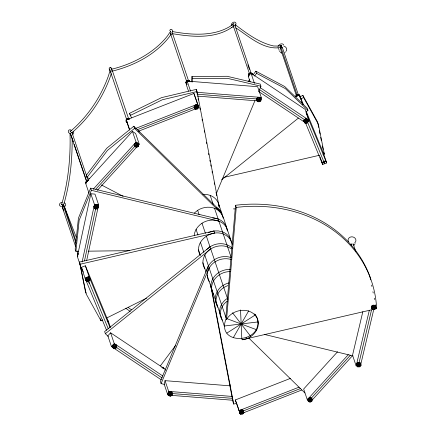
<?xml version="1.0" encoding="UTF-8"?>
<svg xmlns="http://www.w3.org/2000/svg" width="436" height="436" viewBox="0 0 436 436"><rect width="100%" height="100%" fill="white"/><g stroke="black" fill="none" stroke-linecap="round" stroke-linejoin="round"><path stroke-width="0.65" d="M86.573 181.594L70.419 133.874C70.507 132.064 73.253 132.353 72.365 134.157M89.538 280.032A2.142 1.82 -18.7 0 0 88.944 277.525A2.142 1.82 -18.7 0 0 86.017 278.299L86.154 280.855L87.914 281.721L89.805 280.735L89.696 278.163L87.936 277.296L86.045 278.282A2.142 1.82 -18.7 0 0 86.611 280.806M86.154 280.855L86.045 278.282M88.077 281.166L88.208 279.312M89.609 279.4L89.696 278.163M241.827 413.829L241.98 411.976M225.843 317.332L235.527 205.274A137.193 116.472 -18.7 0 1 369.935 276.62L370.589 279.896M240.53 309.942L241.817 338.685L242.182 339.758C253.153 339.061 263.191 325.828 255.818 315.926C248.193 306.666 232.274 309.511 226.567 319.474L236.258 207.422L235.527 205.274M168.41 392.841L168.492 395.408L170.236 396.302L172.144 395.338L172.302 393.479L172.062 392.765L170.318 391.877L168.41 392.841L168.492 395.408M371.783 306.252L371.853 308.824L373.592 309.718L375.505 308.759L375.668 306.906L375.429 306.186L373.69 305.293L371.783 306.252L371.853 308.824M375.505 308.759L375.429 306.186M251.463 73.706L252.618 74.311L252.379 73.591L250.64 72.692L248.733 73.646L248.798 76.218M248.852 75.597L248.733 73.646M257.115 98.416L257.18 100.983L258.913 101.888L260.826 100.934L261 99.076L260.761 98.362L259.022 97.462L257.115 98.416L257.18 100.983M260.826 100.934L260.761 98.362M191.42 81.924L191.949 76.518L227.096 76.284L260.205 84.077L260.93 86.224L258.842 91.249M192.347 82.044L192.674 78.665L191.949 76.518M229.881 385.773L230.012 384.421M126.266 119.213L126.32 121.786L126.266 119.213L128.179 118.27L129.334 118.875M134.462 145.837L134.648 143.984L136.566 143.035L138.294 143.945L138.348 146.518L136.435 147.466L134.702 146.556L134.462 145.837L135.612 146.447M134.702 146.556L134.648 143.984M138.348 146.518L138.294 143.945M78.622 251.289L75.908 251.321L79.15 220.316L91.375 190.309L90.65 188.161L218.164 219.019M194.26 235.68C194.385 230.497 197.862 226.039 201.999 223.21A17.151 14.557 -18.7 0 1 227.674 230.971M199.846 254.695C193.731 241.435 211.106 228.9 223.248 234.039A17.151 14.557 -18.7 0 1 232.143 244.476M204.822 268.685C200.331 261.971 204.304 252.869 210.719 248.967A17.151 14.557 -18.7 0 1 231.205 248.825M206.746 270.87C207.269 266.189 210.599 262.309 214.349 259.692A17.151 14.557 -18.7 0 1 231.238 257.643L214.528 208.288A17.151 14.557 -18.7 0 0 197.644 210.337L194.249 213.1M209.176 281.563C204.691 274.849 208.664 265.742 215.073 261.84A17.151 14.557 -18.7 0 1 231.402 259.594M236.339 403.431L233.718 404.058L232.988 401.91L210.833 286.327C210.73 280.686 214.103 275.601 218.709 272.571A17.151 14.557 -18.7 0 1 230.219 269.448M233.718 404.058L211.558 288.474C211.455 282.833 214.828 277.748 219.433 274.718A17.151 14.557 -18.7 0 1 230.317 271.579M196.576 108.837L196.778 106.978M308.23 398.804L308.268 401.376L309.991 402.297L311.914 401.36L312.116 399.507L311.871 398.793L310.154 397.872L308.23 398.804L308.268 401.376M233.047 25.773L233.358 25.353L234.497 25.402L235.086 25.789L235.037 26.225M86.699 260.346L98.612 204.833L94.977 194.102L90.83 193.775L77.357 256.559L80.774 266.658M82.126 261.987L94.459 204.5L90.83 193.775M84.48 260.859L95.658 208.757M260.859 99.283L261.257 97.43L257.627 86.704L187.142 81.085L186.346 84.78L188.483 91.091M165.031 380.655L164.241 384.35L167.871 395.081L168.667 391.386L165.031 380.655L229.783 385.816M260.466 101.13L260.728 99.899M232.933 24.58L233.265 23.817L233.99 23.735M362.823 311.713L352.539 355.209L356.168 365.94L357.716 366.093M356.168 365.94L369.27 310.53M359.046 362.714L371.499 310.056M360.741 364.496L373.717 309.625M231.353 25.501C231.02 21.228 237.887 20.699 235.533 25.348M169.751 30.645C170.291 27.588 173.555 30.155 172.585 32.346M137.613 145.837L137.58 145.134A1.074 0.91 -18.7 0 0 135.629 145.379L135.661 146.082A1.074 0.91 -18.7 0 0 136.255 146.507M63.618 204.675L64.997 200.048C70.24 180.128 72.262 159.445 72.174 138.882M172.405 34.117C173.19 32.716 171.021 32.64 170.416 33.43L186.717 81.587M353.443 245.206L352.986 243.986M280.381 47.213L280.288 48.107L296.202 95.119M110.15 70.201L108.597 75.412C101.048 96.934 87.816 116.57 70.425 131.361M111.224 73.635L110.455 76.207C102.841 97.904 89.522 117.715 72.011 132.653L71.771 132.588M282.294 47.949L281.896 46.979L280.713 46.625L280.522 46.903M90.65 188.161L78.426 218.174L75.183 249.174L75.908 251.321M226.202 318.4C214.888 346.233 263.862 344.14 257.3 318.193M216.55 193.072L254.929 100.678M208.408 265.824L160.372 381.473L161.097 383.62L164.41 384.399M161.097 383.62L209.133 267.971M111.082 69.073L111.207 68.332L111.725 69.558M70.136 131.558L70.251 130.904L70.398 131.22M73.526 134.168L73.766 132.838L73.063 131.688M233.287 337.737L248.705 310.792M278.021 46.211L278.833 45.115M170.541 31.387L167.528 35.866C154.24 52.794 132.811 64.125 111.567 69.237M170.966 34.362L169.108 37.114C155.172 54.794 134.092 65.662 112.57 71.084M63.939 206.577L64.005 205.645L62.997 204.827L62.037 206.451L75.553 246.378M299.739 96.013L298.802 94.443L296.693 94.508L295.521 96.143L295.766 96.863M296.158 96.312L296.938 95.222L299.047 95.157L298.802 94.443M303.908 120.914L305.08 119.273L307.184 119.208L308.121 120.783L308.366 121.497L307.195 123.137L305.086 123.203L303.908 120.914L305.086 123.203M304.148 121.628L305.32 119.987L307.429 119.922L308.366 121.497M240.634 410.271L239.451 411.906L240.618 414.2L242.721 414.146L243.904 412.516L242.738 410.216L240.634 410.271L240.874 410.985L239.691 412.62M88.503 180.302L86.922 180.34L85.734 181.97L85.974 182.684A2.142 1.82 -18.7 0 1 87.658 180.864M85.974 182.684L87.167 181.054L86.922 180.34M94.116 206.735L95.304 205.105L97.413 205.062L98.574 207.356L97.381 208.991L95.277 209.035L94.116 206.735L94.726 207.792M94.361 207.454L95.549 205.819L97.653 205.776L98.574 207.356M95.964 208.582L97.152 206.953M169.92 395.594L171.114 393.964M356.643 364.6L357.836 362.97L359.94 362.926L361.095 365.226L359.902 366.856L357.798 366.899L356.643 364.6L357.253 365.657M356.882 365.313L358.076 363.689L360.185 363.646L361.095 365.226M358.485 366.447L359.678 364.818M112.412 346.418L113.611 344.794L115.714 344.751L116.625 346.337L116.87 347.056L115.671 348.68L113.567 348.718L112.412 346.418L113.567 348.718M112.657 347.132L113.851 345.508L115.96 345.465L116.87 347.056M258.608 101.174L259.812 99.55M248.133 81.543L249.757 79.363M253.005 75.008L255.85 71.199L284.664 86.497L307.227 108.253L307.952 110.401L305.838 112.101M254.542 76.071L256.575 73.346L255.85 71.199M160.394 365.848L175.414 345.71M87.02 177.436L107.398 150.464L134.544 128.375L133.814 126.227L106.673 148.316L86.29 175.288L87.02 177.436L89.424 178.689M189.398 81.167A2.142 1.82 -18.7 0 0 186.45 81.864A2.142 1.82 -18.7 0 0 186.951 84.393L185.845 82.099L187.066 80.486L189.17 80.475L189.758 81.543M186.085 82.813L187.306 81.2L189.409 81.189L189.17 80.475M194.227 106.864L195.448 105.25L197.552 105.24L198.435 106.842L198.674 107.556L197.454 109.169L195.35 109.18L194.227 106.864L195.35 109.18M194.467 107.578L195.693 105.97L197.797 105.959L198.674 107.556M351.934 244.002L351.4 245.016L351.612 245.561M137.907 145.76L139.275 144.256L135.64 133.525L132.446 131.394L85.538 182.957L88.955 193.055M93.266 189.18L136.076 142.12L132.446 131.394M95.8 189.219L135.144 145.967M97.375 190.314L136.997 146.758M307.909 121.333L308.944 120.194L305.314 109.469L251.005 73.21L248.242 76.246L250.166 81.924M165.331 370.317L164.906 369.058L110.597 332.799L107.834 335.834L111.469 346.565L113.066 347.634M111.469 346.565L114.232 343.53L110.597 332.799M337.557 351.765L303.658 389.026L307.287 399.758L348.277 354.702M310.955 398.548L350.304 355.296M311.865 400.373L352.838 355.335M171.086 395.087L171.272 394.891A1.074 0.91 -18.7 0 0 170.204 393.555L169.528 394.002A1.074 0.91 -18.7 0 0 170.318 395.376M259.96 100.482L259.54 100.825M197.246 108.221L197.622 107.561A1.074 0.91 -18.7 0 0 195.9 106.918L195.519 107.572A1.074 0.91 -18.7 0 0 196.473 108.499M64.888 206.299C66.403 205.438 65.705 203.236 64.168 202.871M354.245 245.136L355.122 243.61M233.265 23.817L230.268 26.264C213.656 36.559 191.633 35.065 172.651 31.588M233.494 26.22C216.212 39.3 192.243 37.093 172.116 33.599M206.599 249.577L209.989 246.82A17.151 14.557 -18.7 0 1 232.464 248.416M227.423 298.322C221.232 302.132 217.183 310.803 221.221 317.484M227.183 301.254C221.237 305.184 218.06 313.936 222.251 320.188M221.657 179.801L298.426 118.063M209.989 246.82L104.635 331.545L105.359 333.693L108.242 336.467M105.359 333.693L210.719 248.967M226.862 333.104L255.458 314.852L256.995 317.637M279.362 44.685C280.571 43.709 283.089 43.257 283.749 45.082M305.445 122.391L307.336 121.404M86.284 278.996L88.176 278.01L89.936 278.877M168.656 393.555L170.558 392.591L172.302 393.479M113.943 347.906L115.851 346.947M372.022 306.966L373.93 306.007L375.668 306.906M248.972 74.36L250.885 73.406L250.64 72.692M257.354 99.13L259.267 98.176L261 99.076M299.826 96.89L302.867 95.38L317.637 122.113L318.7 127.426M300.551 99.037L303.598 97.522L302.867 95.38M231.489 242.966A17.151 14.557 -18.7 0 0 222.524 231.892L218.382 230.917L213.989 230.949L79.543 262.052L86.235 294.082L100.999 320.814L102.825 319.91M106.471 318.1L146.589 298.164M126.996 122.445A2.142 1.82 -18.7 0 1 126.484 119.922L128.424 118.984L128.179 118.27M134.893 144.698L136.806 143.755L138.534 144.665M135.76 146.431L137.672 145.482M131.514 117.862L129.459 113.355L161.516 97.648L196.304 89.391L197.034 91.538L219.188 207.122A17.151 14.557 -18.7 0 0 202.898 194.352M130.184 115.496L162.241 99.79L197.034 91.538M208.495 232.541L213.989 230.949L214.714 233.091L80.268 264.2M308.47 399.518L310.394 398.586L312.116 399.507M309.38 401.278L311.299 400.341M129.563 130.091L126.146 119.993L193.922 93.462L198.947 107.561L197.677 108.057M127.307 121.491L126.843 121.677L127.535 123.355M135.471 128.495L197.557 104.193L193.922 93.462M137.389 129.694L194.63 107.294M138.136 131.361L195.775 108.798M295.472 96.59L299.461 95.026L303.391 104.553M321.986 162.819L325.975 161.255M305.582 123.028L322.678 164.503L326.673 162.939L323.038 152.208L306.246 111.48M106.548 330.265L85.025 278.07L81.396 267.339L85.385 265.78L108.962 322.962L110.455 327.382M85.025 278.07L89.015 276.506L85.385 265.78M236.655 403.338L240.291 414.069L235.271 399.976L290.676 378.29M238.901 410.701L299.08 387.152M243.217 410.968L300.453 388.569M242.917 413.039L301.739 390.018M281.645 45.796A1.03 0.888 -79 0 0 281.111 45.317L278.555 46.058L273.688 45.987C259.186 42.788 246.983 33.627 235.059 24.563M280.517 47.524C263.862 50.396 248.814 36.373 235.909 27.926M170.749 31.229L170.629 31.267A0.943 0.409 72.8 0 0 170.481 31.801L170.52 32.073M281.078 45.518L281.732 45.84M223.663 177.43L319.697 155.216M323.005 154.448L324.33 154.142L318.362 124.255L303.598 97.522M242.182 339.758L376.628 308.65L376.083 307.042M62.637 206.784L62.037 206.451M62.168 202.538C59.612 202.064 58.217 205.748 60.969 206.495M87.086 280.272L89.195 280.206M240.874 410.985L242.983 410.935L243.904 412.516M242.956 412.876L240.852 412.93L240.416 411.649M88.127 251.169L129.536 250.651M192.674 78.665L227.821 78.426L260.93 86.224M233.424 208.904L235.217 208.893M195.628 107.91L197.731 107.899M196.865 92.301L261.257 97.43M197.11 94.198L257.077 98.977M197.432 96.105L258.434 100.967M94.459 204.5L98.612 204.833M168.667 391.386L232.372 396.46M172.056 393.534L232.688 398.368M171.299 395.354L232.938 400.27M87.979 280.795L87.255 280.544A1.074 0.91 -18.7 0 1 88.11 278.936L88.835 279.187A1.074 0.91 -18.7 0 1 88.252 280.751M306.192 122.489L305.919 122.467A1.074 0.91 -18.7 0 1 305.789 120.777L306.595 120.658A1.074 0.91 -18.7 0 1 307.135 121.998M111.976 69.302C111.883 67.139 108.341 66.828 109.294 69.275M91.375 190.309L218.888 221.161M264.309 334.407L352.838 355.831M373.407 308.764L372.96 308.535A1.074 0.91 -18.7 0 1 373.848 306.939L374.568 307.195A1.074 0.91 -18.7 0 1 374.758 308.089M226.829 318.634L256.112 329.556L256.477 330.63M281.83 53.148L280.293 52.342M110.864 67.629L110.526 67.471M109.594 69.373L109.709 69.597M171.239 34.744L170.765 34.411M95.686 207.323L97.43 208.212M358.212 365.188L359.956 366.077M169.648 394.335L171.392 395.223M258.341 99.909L260.079 100.814M101.441 184.968L123.072 196.265M256.575 73.346L285.395 88.644L307.952 110.401M216.207 207.416C219.384 209.122 221.913 212.376 222.447 215.984M214.528 208.288C222.529 210.959 224.109 220.022 226.431 226.993M71.673 130.511C69.008 127.961 66.544 132.103 69.776 133.547M278.566 48.494L277.977 47.818M260.243 87.68L308.944 120.194M259.464 89.598L304.601 119.737M258.662 91.506L306.181 123.235M136.076 142.12L139.275 144.256M114.232 343.53L162.879 376.012M116.374 347.399L162.078 377.914M114.75 348.756L161.293 379.827M232.034 27.572L231.669 27.223M128.168 307.445L131.454 309.811M125.802 308.263L130.288 311.489M233.543 27.125L233.069 26.465M254.515 313.947L255.458 314.852L255.818 315.926M133.814 126.227L220.229 210.773L220.954 212.921L134.544 128.375M249.092 338.352L304.922 392.972M280.528 48.51L280.288 48.107M95.664 208.076L95.43 207.667A1.074 0.91 -18.7 0 1 97.059 206.588L97.506 207.144A1.074 0.91 -18.7 0 1 97.462 207.623M358.19 365.946L357.951 365.532A1.074 0.91 -18.7 0 1 359.586 364.458L360.027 365.014A1.074 0.91 -18.7 0 1 359.863 365.717M232.557 312.803L250.171 335.687L250.537 336.761M299.358 95.68L299.984 96.727M305.925 121.11L306.862 122.685M239.756 412.429L240.618 414.2M107.332 319.986L108.242 321.572M114.439 346.636L115.355 348.222M129.459 113.355L130.124 114.532M138.822 130.86L139.487 132.043M136.272 145.155L137.16 146.752M212.615 292.769L213.536 294.436M217.477 305.723C212.588 298.965 216.409 289.45 223.063 285.444A17.151 14.557 -18.7 0 1 228.911 282.92M217.896 307.315C213.406 300.6 217.379 291.493 223.793 287.591A17.151 14.557 -18.7 0 1 227.799 285.629M86.165 293.128L85.505 291.94L79.543 262.052M185.845 82.099L186.428 83.167M309.903 400.008L310.775 401.611M109.818 69.798L110.063 70.251M280.98 47.235L280.713 46.625L297.014 94.786M109.812 70.501L109.207 69.052M306.176 113.24L326.673 162.939M297.466 95.806L297.63 96.198M307.571 122.244L324.678 163.718M197.557 104.193L198.947 107.561M126.146 119.993L126.609 121.115M235.271 399.976L236.426 402.777M89.015 276.506L110.003 327.409M88.579 281.073L108.27 328.82M81.396 267.339L82.088 269.023M82.35 269.655L83.385 272.173M126.631 119.459L110.548 71.945C110.488 71.003 112.793 70.261 112.635 71.695M76.235 237.2L64.315 206.43M62.179 206.544L63.765 210.735M323.785 152.535L324.33 154.142M353.487 244.727L355.869 251.752M373.69 305.293L373.93 306.007M299.461 95.026L302.666 104.493M320.117 156.927L322.678 164.503M307.184 119.208L307.429 119.922M282.359 47.562L298.273 94.574M306.993 120.336L307.429 121.622A1.074 0.91 -18.7 0 1 306.056 122.799A1.074 0.91 -18.7 0 1 305.696 121.263A1.074 0.91 -18.7 0 1 307.429 121.622M296.693 94.508L296.938 95.222M305.08 119.273L305.32 119.987M359.94 362.926L360.185 363.646M357.836 362.97L358.076 363.689M357.558 366.185L357.798 366.899M235.151 25.953L251.3 73.668M251.005 73.21L254.422 83.309M259.022 97.462L259.267 98.176M247.91 64.855L249.43 69.351M249.43 73.586L233.135 25.43A1.074 0.36 36.6 0 0 233.516 25.942M310.154 397.872L310.394 398.586M197.552 105.24L197.797 105.959M188.603 80.933L172.52 33.419A1.074 0.529 6.1 0 1 172.471 33.686M187.066 80.486L187.306 81.2M195.448 105.25L195.693 105.97M187.142 81.085L190.559 91.184M218.441 203.383L222.071 214.114M227.156 229.134L230.791 239.865M258.412 323L258.047 321.932L224.273 326.03L207.204 275.601M210.174 195.41L213.166 204.25M246.166 337.649L246.531 338.723M197.644 210.337L199.138 214.757M201.999 223.21L205.421 233.309M206.359 236.089L227.788 299.396M196.058 229.347L197.982 235.026M200.418 242.22L203.835 252.319M204.778 255.098L226.567 319.474M198.484 249.85L200.407 255.529M202.844 262.723L206.048 272.189M242.738 410.216L242.983 410.935M128.544 118.516L112.461 71.003A1.074 0.561 -29.2 0 1 112.308 71.52M136.566 143.035L136.806 143.755M127.748 123.988L129.672 129.672M162.176 367.821L161.93 367.107L163.674 368L163.92 368.714A2.142 1.82 -18.7 0 0 162.715 367.848M170.318 391.877L170.558 392.591M169.996 395.588L170.236 396.302M97.413 205.062L97.653 205.776M88.241 180.624L71.94 132.468A1.074 0.436 -63.1 0 1 71.951 132.849M95.304 205.105L95.549 205.819M70.97 134.74L73.362 141.804M74.229 144.37L86.617 180.973M95.032 208.321L95.277 209.035M115.714 344.751L115.96 345.465M116.641 346.315A2.142 1.82 -18.7 0 0 113.622 344.767L113.851 345.508M89.565 280.016L89.805 280.735M64.108 205.901L75.88 240.683M87.936 277.296L88.176 278.01M76.038 243.353L62.997 204.827L63.078 205.22M88.121 280.179L89.347 283.803M100.275 318.672L100.999 320.814M77.079 250.885L77.951 253.463M77.902 254.232L77.657 253.512L77.772 256.085M371.636 285.133L371.897 286.441M372.944 291.679L373.205 292.992M374.252 298.229L374.513 299.537M375.56 304.78L375.788 305.93M319.359 130.746L320.024 134.065M320.689 137.384L321.348 140.708M322.411 146.022L323.076 149.341M257.185 318.367L257.436 319.61M222.801 216.261L223.172 218.131M211.558 288.474L212.305 292.213M210.833 286.327L211.58 290.065M196.304 89.391L197.072 93.402M198.097 98.749L198.353 100.084M199.89 108.101L200.146 109.436M202.07 119.459L202.326 120.794M204.244 130.816L204.5 132.152M206.424 142.174L206.68 143.509M208.599 153.532L208.855 154.867M209.88 160.214L210.136 161.549M210.779 164.89L211.035 166.225M212.06 171.571L212.316 172.907M214.234 182.929L214.49 184.265M216.027 192.281L216.67 195.622M70.016 133.694C70.643 155.87 68.605 178.231 62.997 199.721L61.514 204.691A1.074 0.534 4.1 0 1 61.563 204.446M212.784 217.946A17.151 14.557 -18.7 0 1 227.134 230.088M236.258 207.422A137.193 116.472 -18.7 0 1 376.628 308.65M279.939 46.085A1.09 0.943 -79 0 1 280.631 45.328M354.757 242.781A3.929 3.395 9.2 0 0 354.811 237.969L354.005 237.391A3.929 3.395 9.2 0 0 349.269 237.702A3.929 3.395 9.2 0 0 348.598 241.778M351.705 245.375A1.074 0.91 -18.7 0 1 351.503 245.234M351.312 244.34A1.074 0.91 -18.7 0 1 351.623 243.92M353.111 243.893A1.074 0.91 -18.7 0 1 353.345 244.307M351.203 244.438A2.142 1.063 5.2 0 1 350.713 244.274M372.235 308.612A2.142 1.82 -18.7 0 1 371.695 306.088A2.142 1.82 -18.7 0 1 374.633 305.358A2.142 1.82 -18.7 0 1 375.173 307.881M372.295 308.792A2.142 1.82 -18.7 0 1 371.755 306.268A2.142 1.82 -18.7 0 1 374.693 305.538A2.142 1.82 -18.7 0 1 375.238 308.061M374.448 308.508A1.074 0.91 -18.7 0 1 374.219 308.661M283.787 46.085A3.929 3.395 9.2 0 1 286.239 51.148M285.629 51.835A3.929 3.395 9.2 0 1 284.822 52.353M280.086 51.677A3.929 3.395 9.2 0 1 279.454 50.952M279.051 50.118A3.929 3.395 9.2 0 1 278.904 49.235M295.946 96.536A2.142 1.82 -18.7 0 1 298.355 95.103A2.142 1.82 -18.7 0 1 300.055 96.885M299.472 95.413A2.142 1.82 -18.7 0 1 299.886 97.184M295.886 96.356A2.142 1.82 -18.7 0 1 299.058 95.13M304.797 122.282A2.142 1.82 -18.7 0 1 305.031 119.072A2.142 1.82 -18.7 0 1 308.078 120.581M304.857 122.462A2.142 1.82 -18.7 0 1 304.175 120.102A2.142 1.82 -18.7 0 1 306.879 119.061A2.142 1.82 -18.7 0 1 308.029 121.241M307.789 121.693A2.142 1.82 -18.7 0 1 307.424 122.085M280.484 46.783A1.074 0.91 -18.7 0 1 281.52 46.51M281.182 47.415A2.142 1.112 -30.8 0 1 280.68 47.633M248.689 75.924A2.142 1.82 -18.7 0 1 250.945 73.559M251.479 73.613A2.142 1.82 -18.7 0 1 252.847 74.905M248.798 76.191A2.142 1.82 -18.7 0 1 250.062 73.537A2.142 1.82 -18.7 0 1 252.787 74.725M260.085 100.258A1.074 0.91 -18.7 0 0 258.902 99.141L258.221 99.582A1.074 0.91 -18.7 0 0 258.286 100.7M259.278 100.923A1.074 0.91 -18.7 0 1 258.733 100.929M256.875 100.067A2.142 1.82 -18.7 0 1 258.412 97.326A2.142 1.82 -18.7 0 1 260.892 99.081M260.777 99.561A2.142 1.82 -18.7 0 1 260.521 100.013M257.583 100.732A2.142 1.82 -18.7 0 1 257.175 100.444M256.935 100.242A2.142 1.82 -18.7 0 1 258.472 97.506A2.142 1.82 -18.7 0 1 260.951 99.261M260.837 99.74A2.142 1.82 -18.7 0 1 260.581 100.193M258.134 101.092A2.142 1.82 -18.7 0 1 257.235 100.623M233.004 25.653A1.074 0.91 -18.7 0 1 233.81 24.988M187.011 84.573A2.142 1.82 -18.7 0 1 186.51 82.039A2.142 1.82 -18.7 0 1 189.458 81.347M189.802 81.461A2.142 1.82 -18.7 0 1 190.096 81.843M197.012 108.368A1.074 0.91 -18.7 0 1 196.75 108.466M195.519 108.45A2.142 1.82 -18.7 0 1 194.271 106.182A2.142 1.82 -18.7 0 1 196.99 104.858A2.142 1.82 -18.7 0 1 198.233 107.125M195.579 108.629A2.142 1.82 -18.7 0 1 194.494 106.057A2.142 1.82 -18.7 0 1 197.682 105.305A2.142 1.82 -18.7 0 1 197.661 108.139M172.427 32.956A1.074 0.91 -18.7 0 1 172.454 33.659M171.097 34.324A1.074 0.91 -18.7 0 1 170.858 34.231M170.607 32.967A1.074 0.91 -18.7 0 0 170.416 33.43A1.074 0.529 6.1 0 0 170.645 33.697M127.056 122.625A2.142 1.82 -18.7 0 1 126.396 120.32A2.142 1.82 -18.7 0 1 128.996 119.213M126.484 119.922A2.142 1.82 -18.7 0 1 129.427 119.213M137.296 146.256A1.074 0.91 -18.7 0 1 137.068 146.409M138.207 143.76A2.142 1.82 -18.7 0 1 138.397 144.681M135.569 146.501A2.142 1.82 -18.7 0 1 134.669 146.033M134.375 145.651A2.142 1.82 -18.7 0 1 135.16 143.242A2.142 1.82 -18.7 0 1 137.912 143.379M135.138 146.501A2.142 1.82 -18.7 0 1 135.46 143.286A2.142 1.82 -18.7 0 1 138.457 144.861M138.337 145.346A2.142 1.82 -18.7 0 1 138.081 145.793M111.867 70.572A1.074 0.91 -18.7 0 1 112.493 71.706M110.461 71.722A1.074 0.91 -18.7 0 1 110.51 71.242M110.957 72.185A1.074 0.561 -29.2 0 1 110.548 71.945M86.006 182.864A2.142 1.82 -18.7 0 1 87.718 181.038M86.148 183.611A2.142 1.82 -18.7 0 1 85.979 183.164M97.337 207.847A1.074 0.91 -18.7 0 1 96.661 208.294M96.116 208.31A1.074 0.91 -18.7 0 1 95.871 208.223M95.435 208.321A2.142 1.82 -18.7 0 1 94.138 206.081A2.142 1.82 -18.7 0 1 96.83 204.713A2.142 1.82 -18.7 0 1 98.127 206.947M95.495 208.495A2.142 1.82 -18.7 0 1 94.149 206.419A2.142 1.82 -18.7 0 1 96.536 204.844A2.142 1.82 -18.7 0 1 98.302 206.648M98.187 207.127A2.142 1.82 -18.7 0 1 97.942 207.58M70.545 133.956A1.074 0.91 -18.7 0 1 70.31 133.547M71.15 132.397A1.074 0.91 -18.7 0 1 72.387 133.024M77.804 256.281A2.142 1.82 -18.7 0 1 78.3 254.03M77.744 256.101A2.142 1.82 -18.7 0 1 78.24 253.85M86.132 280.348A2.142 1.82 -18.7 0 1 86.186 277.846A2.142 1.82 -18.7 0 1 89.037 277.427A2.142 1.82 -18.7 0 1 89.478 279.852M62.593 206.659A1.074 0.91 -18.7 0 1 62.141 206.435M62.234 205.127A1.074 0.91 -18.7 0 1 63.721 205.078M61.885 204.239A1.074 0.534 4.1 0 1 62.119 204.173M108.057 321.141A2.142 1.82 -18.7 0 1 108.444 322.923M107.997 320.961A2.142 1.82 -18.7 0 1 108.384 322.744M115.758 347.312A1.074 0.91 -18.7 0 0 115.115 346.195L114.308 346.298A1.074 0.91 -18.7 0 0 114.412 347.993M115.447 347.737A1.074 0.91 -18.7 0 1 115.218 347.89M116.379 345.214A2.142 1.82 -18.7 0 1 116.466 346.62M113.769 347.977A2.142 1.82 -18.7 0 1 112.733 345.285A2.142 1.82 -18.7 0 1 116.08 344.838M113.338 347.983A2.142 1.82 -18.7 0 1 113.622 344.767M162.775 368.028A2.142 1.82 -18.7 0 1 163.674 368.491M168.492 394.869A2.142 1.82 -18.7 0 1 169.702 391.746A2.142 1.82 -18.7 0 1 172.089 393.964M169.391 395.332A2.142 1.82 -18.7 0 1 168.901 395.152M168.552 395.049A2.142 1.82 -18.7 0 1 168.645 392.547A2.142 1.82 -18.7 0 1 171.495 392.16A2.142 1.82 -18.7 0 1 171.898 394.596M169.451 395.507A2.142 1.82 -18.7 0 1 168.961 395.332M242.263 413.355A1.074 0.91 -18.7 0 0 242.492 413.203L242.852 412.543A1.074 0.91 -18.7 0 0 241.108 411.927L240.743 412.592A1.074 0.91 -18.7 0 0 241.206 413.383M240.296 413.284A2.142 1.82 -18.7 0 1 239.631 410.919A2.142 1.82 -18.7 0 1 242.34 409.889A2.142 1.82 -18.7 0 1 243.479 412.08M240.852 413.639A2.142 1.82 -18.7 0 1 239.544 411.404A2.142 1.82 -18.7 0 1 242.231 410.025A2.142 1.82 -18.7 0 1 243.539 412.26M243.293 412.712A2.142 1.82 -18.7 0 1 242.923 413.105M311.053 400.902A1.074 0.91 -18.7 0 0 311.184 400.679L311.151 399.976A1.074 0.91 -18.7 0 0 309.2 400.204L309.233 400.907A1.074 0.91 -18.7 0 0 310.367 401.338M308.285 400.875A2.142 1.82 -18.7 0 1 309.298 397.845A2.142 1.82 -18.7 0 1 312.018 399.55M308.345 401.055A2.142 1.82 -18.7 0 1 309.625 397.943A2.142 1.82 -18.7 0 1 311.958 400.21M309.238 401.529A2.142 1.82 -18.7 0 1 308.748 401.349M359.449 366.066A1.074 0.91 -18.7 0 1 358.91 366.202M358.637 366.175A1.074 0.91 -18.7 0 1 358.392 366.087M356.752 365.346A2.142 1.82 -18.7 0 1 358.267 362.599A2.142 1.82 -18.7 0 1 360.763 364.338M357.956 366.185A2.142 1.82 -18.7 0 1 357.057 365.722M357.525 366.191A2.142 1.82 -18.7 0 1 357.803 362.975A2.142 1.82 -18.7 0 1 360.823 364.518M322.945 161.952C324.793 165.751 326.144 158.584 322.945 161.952M373.499 309.124A1.074 0.91 -18.7 0 0 374.895 307.969A1.074 0.91 -18.7 0 0 373.172 307.582A1.074 0.91 -18.7 0 0 373.499 309.124M258.853 101.261A1.074 0.91 -18.7 0 0 260.248 100.106A1.074 0.91 -18.7 0 0 258.526 99.719A1.074 0.91 -18.7 0 0 258.853 101.261M196.309 108.804A1.074 0.91 -18.7 0 0 197.721 107.659A1.074 0.91 -18.7 0 0 196.004 107.256A1.074 0.91 -18.7 0 0 196.309 108.804M136.354 146.856A1.074 0.91 -18.7 0 0 137.754 145.706A1.074 0.91 -18.7 0 0 136.037 145.308A1.074 0.91 -18.7 0 0 136.354 146.856M96.209 208.67A1.074 0.91 -18.7 0 0 97.593 207.503A1.074 0.91 -18.7 0 0 95.866 207.127A1.074 0.91 -18.7 0 0 96.209 208.67M87.805 281.144A1.074 0.91 -18.7 0 0 89.178 279.967A1.074 0.91 -18.7 0 0 87.44 279.607A1.074 0.91 -18.7 0 0 87.805 281.144M114.543 348.331A1.074 0.91 -18.7 0 0 115.938 347.17A1.074 0.91 -18.7 0 0 114.21 346.784A1.074 0.91 -18.7 0 0 114.543 348.331M170.165 395.681A1.074 0.91 -18.7 0 0 171.555 394.515A1.074 0.91 -18.7 0 0 169.827 394.139A1.074 0.91 -18.7 0 0 170.165 395.681M241.56 413.808A1.074 0.91 -18.7 0 0 242.939 412.641A1.074 0.91 -18.7 0 0 241.212 412.265A1.074 0.91 -18.7 0 0 241.56 413.808M309.969 401.703A1.074 0.91 -18.7 0 0 311.38 400.564A1.074 0.91 -18.7 0 0 309.669 400.155A1.074 0.91 -18.7 0 0 309.969 401.703M358.73 366.534A1.074 0.91 -18.7 0 0 360.12 365.373A1.074 0.91 -18.7 0 0 358.392 364.992A1.074 0.91 -18.7 0 0 358.73 366.534"/></g></svg>
